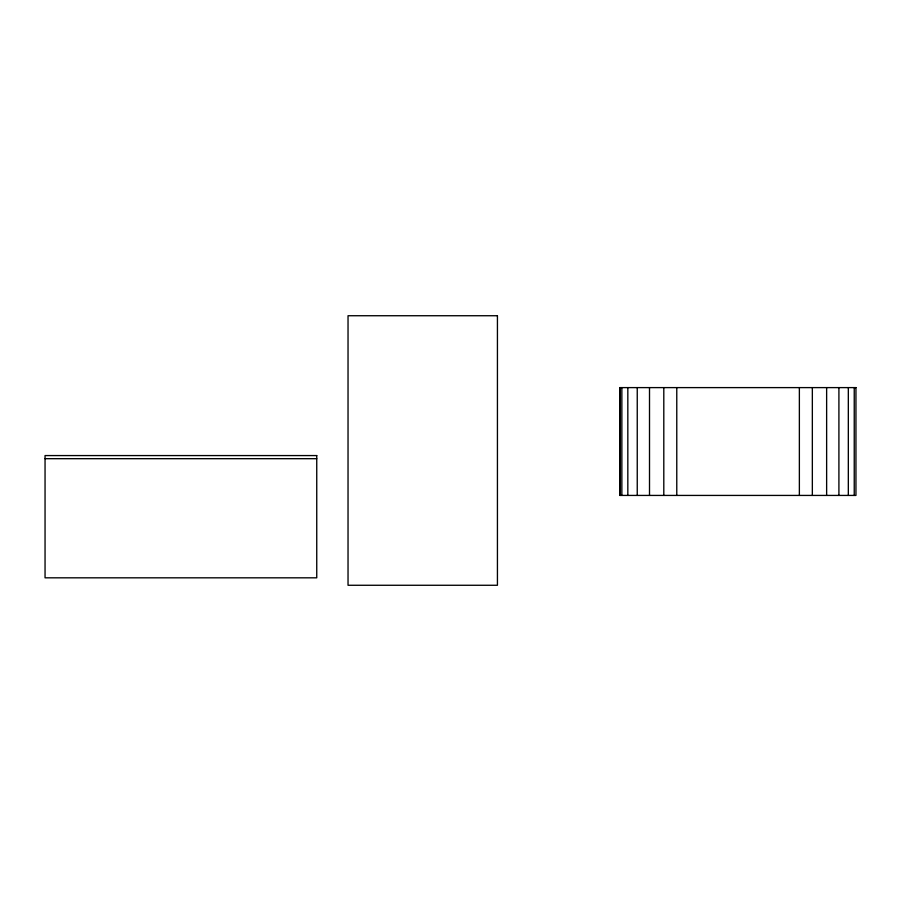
<?xml version="1.0" encoding="UTF-8"?>
<svg xmlns="http://www.w3.org/2000/svg" width="901" height="901" viewBox="0 0 901 901"><rect width="100%" height="100%" fill="white"/><g stroke="black" fill="none" stroke-linecap="round" stroke-linejoin="round"><path stroke-width="1.35" d="M45.05 458.688L316.747 458.688M854.238 387.61L854.238 495.426M848.325 387.61L848.325 495.426M838.91 387.61L838.91 495.426M826.634 387.61L826.634 495.426M812.342 387.61L812.342 495.426M799.367 387.61L799.367 495.426M676.775 387.61L676.775 495.426M663.8 387.61L663.8 495.426M649.508 387.61L649.508 495.426M637.244 387.61L637.244 495.426M627.828 387.61L627.828 495.426M621.859 387.61L621.859 495.426M620.215 387.61L620.215 495.426M620.046 387.61L620.023 495.426M497.431 315.733L348.034 315.733L348.034 585.267L497.431 585.267L497.431 315.733M855.95 387.61L619.843 387.61L619.843 495.426L855.95 495.426L855.95 387.61M316.747 455.568L45.05 455.568L45.05 577.823L316.747 577.823L316.747 455.568"/></g></svg>
